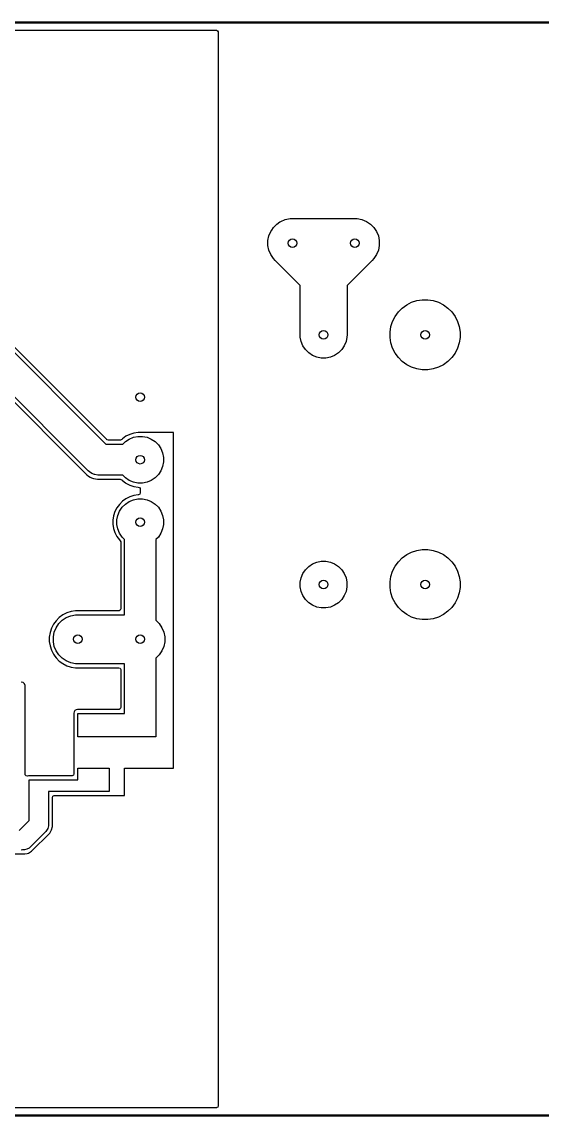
# Model space of a CAD drawing. Header units: millimetres. Extents: x 95.2 to 193.7, y -111.1 to -66.6.
# Drawn here: x 123.3 to 144.46, y -111.15 to -66.65 of the extents above; entities that cross this region are included whole.
import ezdxf

# ---------------------------------------------------------------- set-up
doc = ezdxf.new("R2010")
doc.units = ezdxf.units.MM
doc.layers.add('F.Cu', color=13, linetype='CONTINUOUS', true_color=0xc83434)

msp = doc.modelspace()

# ---------------------------------------------------------------- linework, layer by layer
at = {"layer": 'F.Cu', "linetype": 'CONTINUOUS'}
for p, q in [((95.25, -66.65), (193.675, -66.65)), ((193.65, -66.7), (95.275, -66.7)), ((95.645875, -66.9925), (131.207875, -66.9925)), ((131.207875, -66.9925), (131.258253, -67.010836)), ((131.258253, -67.010836), (131.285059, -67.057265)), ((131.285059, -67.057265), (131.28625, -67.070875)), ((131.28625, -67.070875), (131.28625, -110.729125)), ((133.831103, -74.762454), (134.012215, -74.687435)), ((134.012215, -74.687435), (134.204483, -74.64919)), ((134.204483, -74.64919), (134.3025, -74.644375)), ((134.3025, -74.644375), (136.8425, -74.644375)), ((136.8425, -74.644375), (136.940517, -74.64919)), ((136.940517, -74.64919), (137.132785, -74.687435)), ((137.132785, -74.687435), (137.313897, -74.762454)), ((133.34556, -75.35409), (133.420579, -75.172978)), ((133.420579, -75.172978), (133.458655, -75.115994)), ((133.458655, -75.115994), (133.529489, -75.009981)), ((133.529489, -75.009981), (133.668106, -74.871364)), ((133.668106, -74.871364), (133.792618, -74.788169)), ((133.792618, -74.788169), (133.831103, -74.762454)), ((137.313897, -74.762454), (137.476893, -74.871365)), ((137.476893, -74.871365), (137.61551, -75.009982)), ((137.61551, -75.009982), (137.724421, -75.172978)), ((137.724421, -75.172978), (137.79944, -75.35409)), ((133.307315, -75.546358), (133.34556, -75.35409)), ((133.307315, -75.742392), (133.307315, -75.546358)), ((137.79944, -75.35409), (137.837685, -75.546358)), ((137.837685, -75.546358), (137.837685, -75.742392)), ((133.34556, -75.93466), (133.307315, -75.742392)), ((133.420579, -76.115772), (133.34556, -75.93466)), ((137.79944, -75.93466), (137.724421, -76.115772)), ((137.837685, -75.742392), (137.79944, -75.93466)), ((133.420886, -76.116231), (133.420579, -76.115772)), ((133.529489, -76.278769), (133.420886, -76.116231)), ((133.595393, -76.351482), (133.529489, -76.278769)), ((134.62, -77.376089), (133.595393, -76.351482)), ((137.549607, -76.351482), (136.525, -77.376089)), ((137.61551, -76.278769), (137.549607, -76.351482)), ((137.724114, -76.116231), (137.61551, -76.278769)), ((137.724421, -76.115772), (137.724114, -76.116231)), ((126.750408, -83.637794), (120.514706, -77.402092)), ((134.62, -79.375001), (134.62, -77.376089)), ((136.525, -77.376089), (136.525, -79.375001)), ((120.3325, -77.4451), (126.7074, -83.82)), ((119.080573, -78.214439), (125.938064, -85.071931)), ((125.995361, -84.904013), (119.248487, -78.157139)), ((138.61357, -78.447102), (138.772101, -78.288571)), ((138.772101, -78.288571), (138.95348, -78.156791)), ((138.95348, -78.156791), (139.153241, -78.055008)), ((139.153241, -78.055008), (139.366465, -77.985727)), ((139.366465, -77.985727), (139.587902, -77.950655)), ((139.587902, -77.950655), (139.812098, -77.950655)), ((139.812098, -77.950655), (140.033535, -77.985727)), ((140.033535, -77.985727), (140.246759, -78.055008)), ((140.246759, -78.055008), (140.44652, -78.156791)), ((140.44652, -78.156791), (140.627899, -78.288571)), ((140.627899, -78.288571), (140.78643, -78.447102)), ((138.380007, -78.828242), (138.48179, -78.628481)), ((138.48179, -78.628481), (138.61357, -78.447102)), ((140.78643, -78.447102), (140.91821, -78.628481)), ((140.91821, -78.628481), (141.019993, -78.828242)), ((138.275654, -79.262903), (138.310726, -79.041466)), ((138.310726, -79.041466), (138.380007, -78.828242)), ((141.019993, -78.828242), (141.089274, -79.041466)), ((141.089274, -79.041466), (141.124346, -79.262903)), ((134.624587, -79.468362), (134.62, -79.375001)), ((134.661014, -79.651497), (134.624587, -79.468362)), ((134.73247, -79.824006), (134.661014, -79.651497)), ((136.483986, -79.651497), (136.41253, -79.824006)), ((136.520413, -79.468362), (136.483986, -79.651497)), ((136.525, -79.375001), (136.520413, -79.468362)), ((138.275654, -79.487099), (138.275654, -79.262903)), ((138.310726, -79.708536), (138.275654, -79.487099)), ((141.124346, -79.487099), (141.089274, -79.708536)), ((141.124346, -79.262903), (141.124346, -79.487099)), ((134.836208, -79.979261), (134.73247, -79.824006)), ((134.96824, -80.111293), (134.836208, -79.979261)), ((136.308792, -79.979261), (136.17676, -80.111293)), ((136.41253, -79.824006), (136.308792, -79.979261)), ((138.380007, -79.92176), (138.310726, -79.708536)), ((138.48179, -80.121521), (138.380007, -79.92176)), ((141.019993, -79.92176), (140.91821, -80.121521)), ((141.089274, -79.708536), (141.019993, -79.92176)), ((135.123495, -80.215031), (134.96824, -80.111293)), ((135.296004, -80.286487), (135.123495, -80.215031)), ((135.479139, -80.322914), (135.296004, -80.286487)), ((135.665861, -80.322914), (135.479139, -80.322914)), ((135.848996, -80.286487), (135.665861, -80.322914)), ((136.021505, -80.215031), (135.848996, -80.286487)), ((136.17676, -80.111293), (136.021505, -80.215031)), ((138.61357, -80.3029), (138.48179, -80.121521)), ((138.772101, -80.461431), (138.61357, -80.3029)), ((138.95348, -80.593211), (138.772101, -80.461431)), ((140.627899, -80.461431), (140.44652, -80.593211)), ((140.78643, -80.3029), (140.627899, -80.461431)), ((140.91821, -80.121521), (140.78643, -80.3029)), ((139.153241, -80.694994), (138.95348, -80.593211)), ((139.366465, -80.764275), (139.153241, -80.694994)), ((139.587902, -80.799347), (139.366465, -80.764275)), ((139.812098, -80.799347), (139.587902, -80.799347)), ((140.033535, -80.764275), (139.812098, -80.799347)), ((140.246759, -80.694994), (140.033535, -80.764275)), ((140.44652, -80.593211), (140.246759, -80.694994)), ((126.755449, -83.642414), (126.750408, -83.637794)), ((126.805827, -83.66075), (126.755449, -83.642414)), ((127.356202, -83.637794), (127.307616, -83.660452)), ((127.371598, -83.622399), (127.356202, -83.637794)), ((127.386992, -83.607004), (127.371598, -83.622399)), ((127.386998, -83.606999), (127.386992, -83.607004)), ((127.528559, -83.50415), (127.386998, -83.606999)), ((127.50699, -83.718708), (127.662245, -83.61497)), ((127.528567, -83.504145), (127.528559, -83.50415)), ((127.684483, -83.424702), (127.528567, -83.504145)), ((127.662245, -83.61497), (127.834754, -83.543514)), ((127.850911, -83.370625), (127.684483, -83.424702)), ((127.834754, -83.543514), (128.017889, -83.507087)), ((128.023747, -83.34325), (127.850911, -83.370625)), ((128.017889, -83.507087), (128.204611, -83.507087)), ((128.023753, -83.34325), (128.023747, -83.34325)), ((128.198747, -83.34325), (128.023753, -83.34325)), ((128.198749, -83.34325), (128.198747, -83.34325)), ((128.20182, -83.343492), (128.198749, -83.34325)), ((128.201838, -83.343257), (128.20182, -83.343492)), ((128.208073, -83.34375), (128.201838, -83.343257)), ((128.204611, -83.507087), (128.387746, -83.543514)), ((129.460625, -83.34375), (128.208073, -83.34375)), ((128.387746, -83.543514), (128.560255, -83.61497)), ((128.560255, -83.61497), (128.71551, -83.718708)), ((129.460625, -96.99625), (129.460625, -83.34375)), ((126.7074, -83.82), (127.405698, -83.82)), ((127.300784, -83.66075), (126.805827, -83.66075)), ((127.307616, -83.660452), (127.300784, -83.66075)), ((127.405698, -83.82), (127.50699, -83.718708)), ((128.71551, -83.718708), (128.847542, -83.85074)), ((128.847542, -83.85074), (128.95128, -84.005995)), ((128.95128, -84.005995), (129.022736, -84.178504)), ((129.022736, -84.178504), (129.059163, -84.361639)), ((129.059163, -84.548361), (129.022736, -84.731496)), ((129.059163, -84.361639), (129.059163, -84.548361)), ((126.041524, -84.945852), (125.995361, -84.904013)), ((126.041534, -84.945862), (126.041524, -84.945852)), ((126.145037, -85.01502), (126.041534, -84.945862)), ((128.95128, -84.904005), (128.847542, -85.05926)), ((129.022736, -84.731496), (128.95128, -84.904005)), ((125.938064, -85.071931), (125.938067, -85.071933)), ((125.938067, -85.071933), (125.938069, -85.071935)), ((125.938069, -85.071935), (126.010087, -85.120055)), ((126.010087, -85.120055), (126.068156, -85.158855)), ((126.068156, -85.158855), (126.068161, -85.158857)), ((126.068161, -85.158857), (126.06816, -85.158857)), ((126.06816, -85.158857), (126.133649, -85.185983)), ((126.133649, -85.185983), (126.2127, -85.218727)), ((126.251842, -85.05926), (126.145037, -85.01502)), ((126.2127, -85.218727), (126.366147, -85.24925)), ((126.260043, -85.062657), (126.251842, -85.05926)), ((126.382133, -85.086943), (126.260043, -85.062657)), ((126.366147, -85.24925), (126.366148, -85.24925)), ((126.366148, -85.24925), (126.522601, -85.24925)), ((126.382153, -85.086943), (126.382133, -85.086943)), ((126.444374, -85.09), (126.382153, -85.086943)), ((127.405698, -85.09), (126.444374, -85.09)), ((126.522601, -85.24925), (127.300784, -85.24925)), ((127.300784, -85.24925), (127.351162, -85.267586)), ((127.351162, -85.267586), (127.356192, -85.272195)), ((127.356192, -85.272195), (127.386992, -85.302995)), ((127.386992, -85.302995), (127.386998, -85.303)), ((127.386998, -85.303), (127.509877, -85.392276)), ((127.50699, -85.191292), (127.405698, -85.09)), ((127.662245, -85.29503), (127.50699, -85.191292)), ((127.509877, -85.392276), (127.528566, -85.405854)), ((127.528566, -85.405854), (127.684486, -85.485299)), ((127.834754, -85.366486), (127.662245, -85.29503)), ((128.017889, -85.402913), (127.834754, -85.366486)), ((128.204611, -85.402913), (128.017889, -85.402913)), ((128.387746, -85.366486), (128.204611, -85.402913)), ((128.560255, -85.29503), (128.387746, -85.366486)), ((128.71551, -85.191292), (128.560255, -85.29503)), ((128.847542, -85.05926), (128.71551, -85.191292)), ((127.684486, -85.485299), (127.813267, -85.527142)), ((127.813267, -85.527142), (127.850911, -85.539374)), ((127.850911, -85.539374), (127.850912, -85.539374)), ((128.023747, -85.88325), (127.850911, -85.910625)), ((127.850912, -85.539374), (127.850915, -85.539375)), ((127.850915, -85.539375), (128.023753, -85.56675)), ((128.032875, -85.88325), (128.023747, -85.88325)), ((128.023753, -85.56675), (128.032875, -85.56675)), ((128.032875, -85.56675), (128.083253, -85.585086)), ((128.046485, -85.882059), (128.032875, -85.88325)), ((128.092914, -85.855253), (128.046485, -85.882059)), ((128.083253, -85.585086), (128.110059, -85.631515)), ((128.11125, -85.804875), (128.092914, -85.855253)), ((128.110059, -85.631515), (128.11125, -85.645125)), ((128.11125, -85.645125), (128.11125, -85.804875)), ((127.263249, -86.270748), (127.1604, -86.412309)), ((127.26326, -86.270735), (127.263249, -86.270748)), ((127.386985, -86.14701), (127.26326, -86.270735)), ((127.374958, -86.39074), (127.50699, -86.258708)), ((127.386998, -86.146999), (127.386985, -86.14701)), ((127.528559, -86.04415), (127.386998, -86.146999)), ((127.50699, -86.258708), (127.662245, -86.15497)), ((127.528567, -86.044145), (127.528559, -86.04415)), ((127.684483, -85.964702), (127.528567, -86.044145)), ((127.662245, -86.15497), (127.834754, -86.083514)), ((127.850911, -85.910625), (127.684483, -85.964702)), ((127.834754, -86.083514), (128.017889, -86.047087)), ((128.017889, -86.047087), (128.204611, -86.047087)), ((128.204611, -86.047087), (128.387746, -86.083514)), ((128.387746, -86.083514), (128.560255, -86.15497)), ((128.560255, -86.15497), (128.71551, -86.258708)), ((128.71551, -86.258708), (128.847542, -86.39074)), ((127.026875, -86.734661), (126.9995, -86.907497)), ((127.080952, -86.568233), (127.026875, -86.734661)), ((127.160395, -86.412317), (127.080952, -86.568233)), ((127.1604, -86.412309), (127.160395, -86.412317)), ((127.163337, -86.901639), (127.199764, -86.718504)), ((127.199764, -86.718504), (127.27122, -86.545995)), ((127.27122, -86.545995), (127.374958, -86.39074)), ((128.847542, -86.39074), (128.95128, -86.545995)), ((128.95128, -86.545995), (129.022736, -86.718504)), ((129.022736, -86.718504), (129.059163, -86.901639)), ((126.9995, -86.907497), (126.9995, -87.082502)), ((126.9995, -87.082502), (127.026875, -87.255338)), ((127.163337, -87.088361), (127.163337, -86.901639)), ((127.199764, -87.271496), (127.163337, -87.088361)), ((129.059163, -87.088361), (129.022736, -87.271496)), ((129.059163, -86.901639), (129.059163, -87.088361)), ((127.026875, -87.255338), (127.080952, -87.421766)), ((127.080952, -87.421766), (127.160395, -87.577682)), ((127.160395, -87.577682), (127.1604, -87.57769)), ((127.1604, -87.57769), (127.263249, -87.719251)), ((127.27122, -87.444005), (127.199764, -87.271496)), ((127.374958, -87.59926), (127.27122, -87.444005)), ((127.47625, -87.700552), (127.374958, -87.59926)), ((128.847542, -87.59926), (128.74625, -87.700552)), ((128.95128, -87.444005), (128.847542, -87.59926)), ((129.022736, -87.271496), (128.95128, -87.444005)), ((127.263249, -87.719251), (127.263254, -87.719257)), ((127.263254, -87.719257), (127.294044, -87.750047)), ((127.294044, -87.750047), (127.316702, -87.798634)), ((127.316702, -87.798634), (127.317, -87.805466)), ((127.317, -87.805466), (127.317, -90.519875)), ((127.47625, -90.7575), (127.47625, -87.700552)), ((128.74625, -87.700552), (128.74625, -90.985097)), ((138.61357, -88.607102), (138.772101, -88.448571)), ((138.772101, -88.448571), (138.95348, -88.316791)), ((138.95348, -88.316791), (139.153241, -88.215008)), ((139.153241, -88.215008), (139.366465, -88.145727)), ((139.366465, -88.145727), (139.587902, -88.110655)), ((139.587902, -88.110655), (139.812098, -88.110655)), ((139.812098, -88.110655), (140.033535, -88.145727)), ((140.033535, -88.145727), (140.246759, -88.215008)), ((140.246759, -88.215008), (140.44652, -88.316791)), ((140.44652, -88.316791), (140.627899, -88.448571)), ((140.627899, -88.448571), (140.78643, -88.607102)), ((134.73247, -89.085994), (134.836208, -88.930739)), ((134.836208, -88.930739), (134.96824, -88.798707)), ((134.96824, -88.798707), (135.123495, -88.694969)), ((135.123495, -88.694969), (135.296004, -88.623513)), ((135.296004, -88.623513), (135.479139, -88.587086)), ((135.479139, -88.587086), (135.665861, -88.587086)), ((135.665861, -88.587086), (135.848996, -88.623513)), ((135.848996, -88.623513), (136.021505, -88.694969)), ((136.021505, -88.694969), (136.17676, -88.798707)), ((136.17676, -88.798707), (136.308792, -88.930739)), ((136.308792, -88.930739), (136.41253, -89.085994)), ((138.310726, -89.201466), (138.380007, -88.988242)), ((138.380007, -88.988242), (138.48179, -88.788481)), ((138.48179, -88.788481), (138.61357, -88.607102)), ((140.78643, -88.607102), (140.91821, -88.788481)), ((140.91821, -88.788481), (141.019993, -88.988242)), ((141.019993, -88.988242), (141.089274, -89.201466)), ((134.624587, -89.441638), (134.661014, -89.258503)), ((134.624587, -89.62836), (134.624587, -89.441638)), ((134.661014, -89.258503), (134.73247, -89.085994)), ((136.41253, -89.085994), (136.483986, -89.258503)), ((136.483986, -89.258503), (136.520413, -89.441638)), ((136.520413, -89.441638), (136.520413, -89.62836)), ((138.275654, -89.422903), (138.310726, -89.201466)), ((138.275654, -89.647099), (138.275654, -89.422903)), ((141.089274, -89.201466), (141.124346, -89.422903)), ((141.124346, -89.422903), (141.124346, -89.647099)), ((134.661014, -89.811495), (134.624587, -89.62836)), ((134.73247, -89.984004), (134.661014, -89.811495)), ((136.483986, -89.811495), (136.41253, -89.984004)), ((136.520413, -89.62836), (136.483986, -89.811495)), ((138.310726, -89.868536), (138.275654, -89.647099)), ((138.380007, -90.08176), (138.310726, -89.868536)), ((141.089274, -89.868536), (141.019993, -90.08176)), ((141.124346, -89.647099), (141.089274, -89.868536)), ((134.836208, -90.139259), (134.73247, -89.984004)), ((134.96824, -90.271291), (134.836208, -90.139259)), ((135.123495, -90.375029), (134.96824, -90.271291)), ((136.17676, -90.271291), (136.021505, -90.375029)), ((136.308792, -90.139259), (136.17676, -90.271291)), ((136.41253, -89.984004), (136.308792, -90.139259)), ((138.48179, -90.281521), (138.380007, -90.08176)), ((138.61357, -90.4629), (138.48179, -90.281521)), ((140.91821, -90.281521), (140.78643, -90.4629)), ((141.019993, -90.08176), (140.91821, -90.281521)), ((124.96367, -90.76602), (124.816048, -90.873273)), ((124.963676, -90.766016), (124.96367, -90.76602)), ((125.126246, -90.683183), (124.963676, -90.766016)), ((125.299788, -90.626794), (125.126246, -90.683183)), ((125.280965, -90.80056), (125.473233, -90.762315)), ((125.480009, -90.59825), (125.299788, -90.626794)), ((125.473233, -90.762315), (125.57125, -90.7575)), ((127.238625, -90.59825), (125.480009, -90.59825)), ((125.57125, -90.7575), (127.47625, -90.7575)), ((127.252235, -90.597059), (127.238625, -90.59825)), ((127.298664, -90.570253), (127.252235, -90.597059)), ((127.317, -90.519875), (127.298664, -90.570253)), ((135.296004, -90.446485), (135.123495, -90.375029)), ((135.479139, -90.482912), (135.296004, -90.446485)), ((135.665861, -90.482912), (135.479139, -90.482912)), ((135.848996, -90.446485), (135.665861, -90.482912)), ((136.021505, -90.375029), (135.848996, -90.446485)), ((138.772101, -90.621431), (138.61357, -90.4629)), ((138.95348, -90.753211), (138.772101, -90.621431)), ((139.153241, -90.854994), (138.95348, -90.753211)), ((140.44652, -90.753211), (140.246759, -90.854994)), ((140.627899, -90.621431), (140.44652, -90.753211)), ((140.78643, -90.4629), (140.627899, -90.621431)), ((124.579766, -91.149926), (124.496933, -91.312496)), ((124.57977, -91.14992), (124.579766, -91.149926)), ((124.687023, -91.002298), (124.57977, -91.14992)), ((124.687029, -91.002291), (124.687023, -91.002298)), ((124.816041, -90.873279), (124.687029, -91.002291)), ((124.689329, -91.286103), (124.79824, -91.123107)), ((124.79824, -91.123107), (124.936857, -90.98449)), ((124.816048, -90.873273), (124.816041, -90.873279)), ((124.936857, -90.98449), (125.099853, -90.875579)), ((125.099853, -90.875579), (125.280965, -90.80056)), ((128.74625, -90.985097), (128.88426, -91.123107)), ((128.88426, -91.123107), (128.993171, -91.286103)), ((139.366465, -90.924275), (139.153241, -90.854994)), ((139.587902, -90.959347), (139.366465, -90.924275)), ((139.812098, -90.959347), (139.587902, -90.959347)), ((140.033535, -90.924275), (139.812098, -90.959347)), ((140.246759, -90.854994), (140.033535, -90.924275)), ((124.440544, -91.486038), (124.412, -91.666259)), ((124.412, -91.666259), (124.412, -91.84874)), ((124.496933, -91.312496), (124.440544, -91.486038)), ((124.576065, -91.659483), (124.61431, -91.467215)), ((124.576065, -91.855517), (124.576065, -91.659483)), ((124.61431, -91.467215), (124.689329, -91.286103)), ((128.993171, -91.286103), (129.06819, -91.467215)), ((129.06819, -91.467215), (129.106435, -91.659483)), ((129.106435, -91.659483), (129.106435, -91.855517)), ((124.412, -91.84874), (124.440544, -92.028961)), ((124.440544, -92.028961), (124.496933, -92.202503)), ((124.61431, -92.047785), (124.576065, -91.855517)), ((124.689329, -92.228897), (124.61431, -92.047785)), ((129.06819, -92.047785), (128.993171, -92.228897)), ((129.106435, -91.855517), (129.06819, -92.047785)), ((124.496933, -92.202503), (124.579766, -92.365073)), ((124.579766, -92.365073), (124.57977, -92.36508)), ((124.57977, -92.36508), (124.632904, -92.438212)), ((124.632904, -92.438212), (124.687023, -92.512701)), ((124.687023, -92.512701), (124.687029, -92.512708)), ((124.687029, -92.512708), (124.816041, -92.64172)), ((124.79824, -92.391893), (124.689329, -92.228897)), ((124.936857, -92.53051), (124.79824, -92.391893)), ((125.099853, -92.639421), (124.936857, -92.53051)), ((128.88426, -92.391893), (128.74625, -92.529903)), ((128.74625, -92.529903), (128.74625, -94.773751)), ((128.993171, -92.228897), (128.88426, -92.391893)), ((124.816041, -92.64172), (124.816048, -92.641726)), ((124.816048, -92.641726), (124.816049, -92.641727)), ((124.816049, -92.641727), (124.96367, -92.74898)), ((124.96367, -92.74898), (125.126252, -92.831819)), ((125.280965, -92.71444), (125.099853, -92.639421)), ((125.126252, -92.831819), (125.261267, -92.875688)), ((125.261267, -92.875688), (125.299788, -92.888205)), ((125.473233, -92.752685), (125.280965, -92.71444)), ((125.299788, -92.888205), (125.299789, -92.888205)), ((125.299789, -92.888205), (125.299792, -92.888206)), ((125.299792, -92.888206), (125.480015, -92.91675)), ((125.57125, -92.7575), (125.473233, -92.752685)), ((125.480015, -92.91675), (127.238625, -92.91675)), ((127.47625, -92.7575), (125.57125, -92.7575)), ((127.238625, -92.91675), (127.289003, -92.935086)), ((127.289003, -92.935086), (127.315809, -92.981515)), ((127.315809, -92.981515), (127.317, -92.995125)), ((127.317, -92.995125), (127.317, -94.536125)), ((127.47625, -94.77375), (127.47625, -92.7575)), ((123.345706, -93.517063), (123.269375, -93.498249)), ((123.40455, -93.569194), (123.345706, -93.517063)), ((123.432427, -93.642701), (123.40455, -93.569194)), ((123.433625, -93.662499), (123.432427, -93.642701)), ((123.433625, -96.869249), (123.433625, -93.662499)), ((125.42124, -94.711614), (125.412, -94.758065)), ((125.412, -94.758065), (125.412, -95.741929)), ((125.456437, -94.658937), (125.42124, -94.711614)), ((125.509112, -94.623741), (125.456437, -94.658937)), ((125.509115, -94.623739), (125.509112, -94.623741)), ((125.555566, -94.6145), (125.509115, -94.623739)), ((127.238625, -94.6145), (125.555566, -94.6145)), ((125.57125, -95.72625), (125.57125, -94.77375)), ((125.57125, -94.77375), (126.84125, -94.77375)), ((126.84125, -94.77375), (127.15875, -94.77375)), ((127.15875, -94.77375), (127.47625, -94.77375)), ((127.252235, -94.613309), (127.238625, -94.6145)), ((127.298664, -94.586503), (127.252235, -94.613309)), ((127.317, -94.536125), (127.298664, -94.586503)), ((128.74625, -94.773751), (128.74625, -95.726251)), ((125.412, -95.741929), (125.412123, -95.743168)), ((125.412123, -95.743168), (125.4125, -95.750851)), ((125.4125, -95.750851), (125.4125, -96.971638)), ((126.20625, -95.72625), (125.57125, -95.72625)), ((127.15875, -95.72625), (126.20625, -95.72625)), ((127.47625, -95.72625), (127.15875, -95.72625)), ((127.47625, -95.726251), (127.47625, -95.72625)), ((128.74625, -95.726251), (127.47625, -95.726251)), ((123.428125, -96.901078), (123.430403, -96.88232)), ((123.428125, -97.246206), (123.428125, -96.901078)), ((123.430403, -96.88232), (123.433625, -96.869249)), ((125.412122, -96.979322), (125.412, -96.98056)), ((125.412, -96.98056), (125.412, -97.234875)), ((125.4125, -96.971638), (125.412122, -96.979322)), ((125.57125, -97.4725), (125.57125, -96.996248)), ((125.57125, -96.996248), (126.84125, -96.996248)), ((126.84125, -96.996248), (126.84125, -97.948748)), ((127.47625, -97.948749), (127.47625, -96.996249)), ((127.47625, -96.996249), (128.74625, -96.996249)), ((128.74625, -96.996249), (128.74625, -96.99625)), ((128.74625, -96.99625), (129.460625, -96.99625)), ((123.433453, -97.27461), (123.428125, -97.246206)), ((123.4688, -97.314918), (123.433453, -97.27461)), ((123.521788, -97.323076), (123.4688, -97.314918)), ((123.571194, -97.313249), (123.521788, -97.323076)), ((124.40017, -97.313249), (123.571194, -97.313249)), ((124.400191, -97.31325), (124.40017, -97.313249)), ((125.333625, -97.31325), (124.400191, -97.31325)), ((125.347235, -97.312059), (125.333625, -97.31325)), ((125.393664, -97.285253), (125.347235, -97.312059)), ((125.412, -97.234875), (125.393664, -97.285253)), ((123.586875, -99.059999), (123.586875, -97.472499)), ((123.586875, -97.472499), (124.380625, -97.472499)), ((124.380625, -97.472499), (124.380625, -97.4725)), ((124.380625, -97.4725), (125.57125, -97.4725)), ((126.20625, -97.94875), (124.380625, -97.94875)), ((124.380625, -97.94875), (124.380625, -98.266249)), ((124.380625, -98.266249), (124.380625, -99.298125)), ((124.539874, -98.186375), (124.55821, -98.135997)), ((124.539874, -98.186709), (124.539874, -98.186375)), ((124.539875, -98.186723), (124.539874, -98.186709)), ((124.539875, -99.220094), (124.539875, -98.186723)), ((124.55821, -98.135997), (124.604639, -98.109191)), ((124.604639, -98.109191), (124.618249, -98.108)), ((124.618249, -98.108), (126.264865, -98.108)), ((126.20627, -97.948748), (126.20625, -97.94875)), ((126.84125, -97.948748), (126.20627, -97.948748)), ((126.264865, -98.108), (126.264901, -98.107997)), ((126.264901, -98.107997), (126.856935, -98.107997)), ((126.856935, -98.107997), (126.858143, -98.107878)), ((126.858143, -98.107878), (126.865828, -98.1075)), ((126.865828, -98.1075), (127.47625, -98.1075)), ((127.47625, -98.1075), (127.47625, -97.948749)), ((123.184359, -99.53625), (123.586875, -99.133734)), ((123.586875, -99.133734), (123.586875, -99.059999)), ((124.539876, -99.220112), (124.539875, -99.220094)), ((124.539876, -99.224909), (124.539876, -99.220112)), ((124.539876, -99.37134), (124.539876, -99.224909)), ((124.264383, -99.578758), (123.629383, -100.213758)), ((123.690219, -100.378136), (124.428761, -99.639594)), ((124.298613, -99.539727), (124.264383, -99.578758)), ((124.350415, -99.450003), (124.298613, -99.539727)), ((124.363822, -99.399965), (124.350415, -99.450003)), ((124.37723, -99.349928), (124.363822, -99.399965)), ((124.380625, -99.298125), (124.37723, -99.349928)), ((124.428761, -99.639594), (124.501976, -99.512781)), ((124.501976, -99.512781), (124.539876, -99.37134)), ((114.703039, -100.48925), (123.421961, -100.48925)), ((123.321178, -100.326605), (123.269375, -100.33)), ((123.321182, -100.326604), (123.321178, -100.326605)), ((123.400553, -100.326604), (123.321182, -100.326604)), ((123.500628, -100.29979), (123.400553, -100.326604)), ((123.421961, -100.48925), (123.421965, -100.48925)), ((123.421965, -100.48925), (123.516259, -100.463984)), ((123.590352, -100.247988), (123.500628, -100.29979)), ((123.516259, -100.463984), (123.563403, -100.451352)), ((123.563403, -100.451352), (123.563403, -100.451351)), ((123.563403, -100.451351), (123.563406, -100.451351)), ((123.563406, -100.451351), (123.690219, -100.378136)), ((123.629383, -100.213758), (123.590352, -100.247988)), ((131.267914, -110.779503), (131.221485, -110.806309)), ((131.28625, -110.729125), (131.267914, -110.779503)), ((193.675, -111.15), (95.25, -111.15)), ((95.275, -111.1), (193.65, -111.1)), ((131.207875, -110.8075), (95.645875, -110.8075)), ((131.221485, -110.806309), (131.207875, -110.8075))]:
    msp.add_line(p, q, dxfattribs=at)
at = {"layer": 'F.Cu'}
for centre in [(134.3025, -75.644375), (134.3025, -75.644375), (134.3025, -75.644375), (136.8425, -75.644375), (136.8425, -75.644375), (136.8425, -75.644375), (135.5725, -79.375001), (135.5725, -79.375001), (135.5725, -79.375001), (139.7, -79.375001), (139.7, -79.375001), (139.7, -79.375001), (128.11125, -81.915001), (128.11125, -81.915001), (128.11125, -81.915001), (128.11125, -84.455), (128.11125, -84.455), (128.11125, -84.455), (128.11125, -86.995), (128.11125, -86.995), (128.11125, -86.995), (135.5725, -89.534999), (135.5725, -89.534999), (135.5725, -89.534999), (139.7, -89.535001), (139.7, -89.535001), (139.7, -89.535001), (125.57125, -91.7575), (125.57125, -91.7575), (125.57125, -91.7575), (128.11125, -91.7575), (128.11125, -91.7575), (128.11125, -91.7575)]:
    msp.add_circle(centre, 0.175, dxfattribs=at)

doc.saveas('drawing.dxf')
